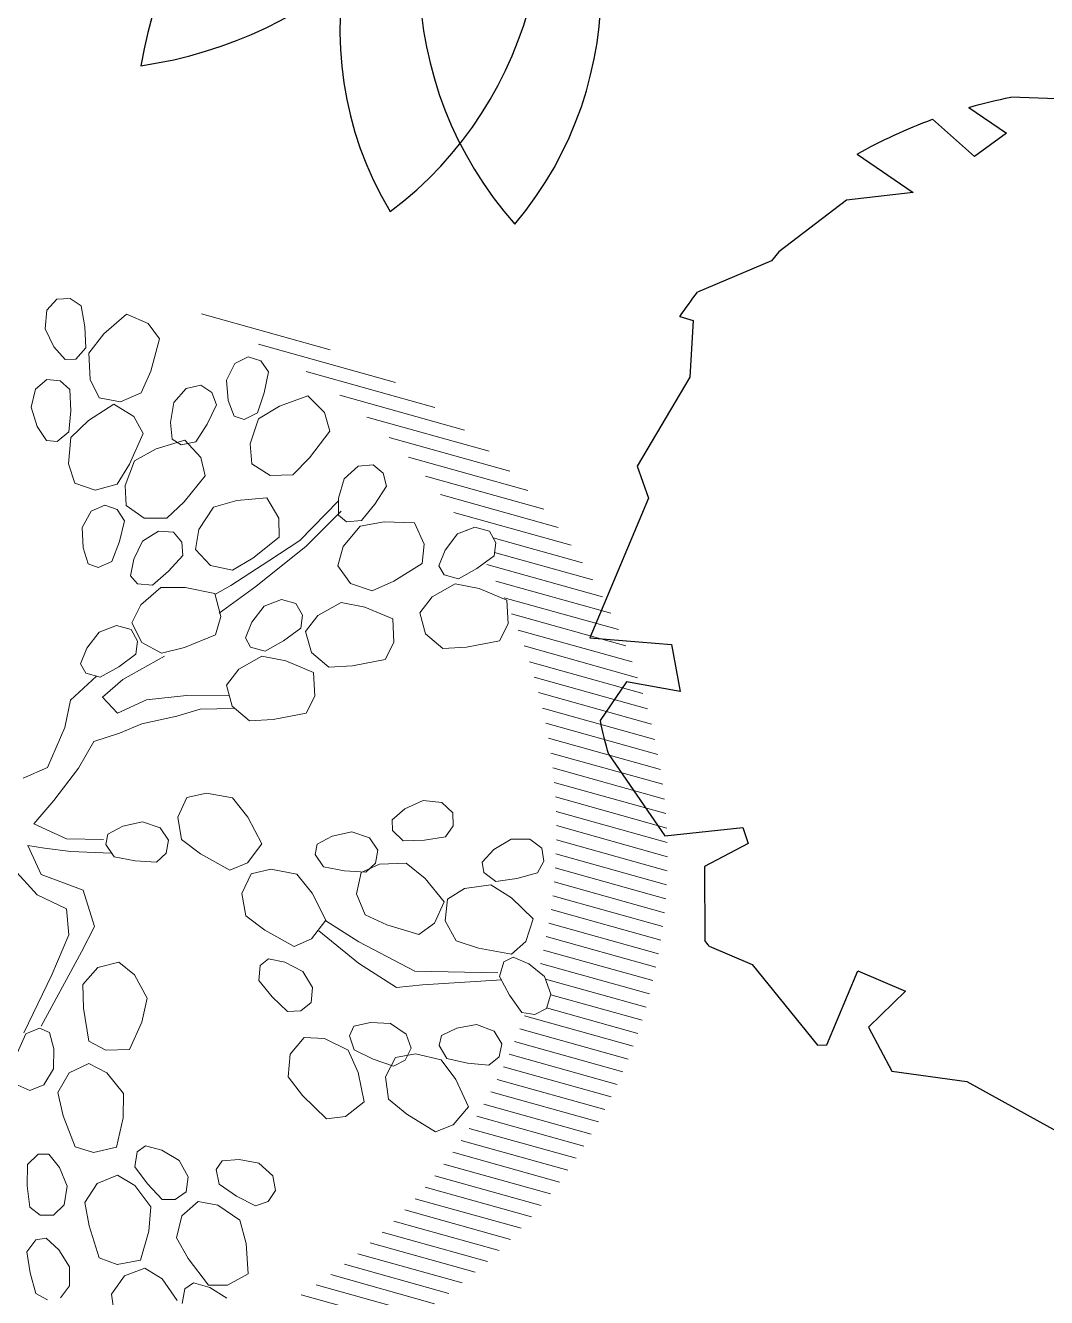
# Model space of a CAD drawing. Extents: x -809667 to 586099, y 3084146 to 3634412.
# Drawn here: x 381939.116 to 381940.495, y 3085743.41 to 3085745.129 of the extents above; entities that cross this region are included whole.
import ezdxf

# ---------------------------------------------------------------- set-up
doc = ezdxf.new("R2010")
doc.units = 0
doc.header["$LTSCALE"] = 0.5
doc.linetypes.add('CONTINOUS', pattern=[0])
doc.layers.get('0').update_dxf_attribs({"linetype": 'CONTINUOUS'})
for name, color, linetype in [('TREE', 3, 'CONTINUOUS'), ('图框', 4, 'CONTINUOUS'), ('树', 3, 'CONTINUOUS'), ('灌木', 3, 'CONTINUOUS'), ('道路', 4, 'CONTINUOUS')]:
    doc.layers.add(name, color=color, linetype=linetype)
doc.layers.add('紫薇', color=6, linetype='CONTINUOUS', lineweight=20)

# ---------------------------------------------------------------- blocks, each defined once
blk = doc.blocks.new('A$C46A015EA')
at = {"layer": '树', "color": 0, "linetype": 'Continuous'}
for centre, radius, start, end in [((1.3283, 4.0957), 1.9685, 227.56436, 31.33046), ((4.1013, 3.6261), 1.8496, 126.16905, 303.0486), ((0.7978, 3.4752), 1.9955, 251.81629, 53.749), ((3.7714, 4.1878), 2.0053, 153.43956, 313.58607), ((2.0899, 4.4107), 1.8992, 199.3601, 10.49099), ((4.6444, 2.7962), 2.0772, 109.31842, 262.8778), ((0.796, 2.5821), 1.783, 359.79096, 92.47149), ((2.8144, 4.6818), 2.1194, 188.63986, 263.62259), ((0.7622, 1.8986), 1.9389, 297.02452, 103.84892), ((1.2569, 1.36), 1.796, 310.77885, 134.4149), ((3.9565, 1.2038), 1.9441, 51.98023, 218.25708), ((3.5462, 0.8149), 2.0088, 38.87776, 198.68157), ((2.1299, 0.3263), 2.2937, 10.26666, 147.15184)]:
    blk.add_arc(centre, radius, start, end, dxfattribs=at)
blk = doc.blocks.new('*E54')
at = {"layer": 'TREE', "color": 0}
blk.add_ellipse((-2.3695, 3.5648), major_axis=(2.6955, 1.3944), ratio=1, start_param=0.518575, end_param=0.519414, dxfattribs=at)
blk = doc.blocks.new('A$C4C586FE1')
at = {"layer": 'TREE', "color": 0}
for p, q in [((1294, 2743), (1192.9, 2818.9)), ((1417.9, 2836.2), (1388.9, 2616.6)), ((1786.8, 2659.7), (1417.9, 2836.2)), ((1100.1, 2800.7), (873.4, 2660.3)), ((1261.1, 2599.4), (1294, 2743)), ((1875, 2685.7), (1786.8, 2659.7)), ((2107.7, 2532.3), (1875, 2685.7)), ((873.4, 2660.3), (885.1, 2448.8)), ((1388.9, 2616.6), (1261.1, 2599.4)), ((570, 2555.2), (514.1, 2441.5)), ((785.3, 2557.2), (585.3, 2566.4)), ((841.8, 2435.9), (785.3, 2557.2)), ((2272.6, 2551), (2260.8, 2515.8)), ((2260.8, 2515.8), (2107.7, 2532.3)), ((2410.9, 2296.6), (2336, 2500.2)), ((514.1, 2441.5), (288.4, 2275.8)), ((885.1, 2448.8), (841.8, 2435.9)), ((288.4, 2275.8), (287.5, 2250.5)), ((2434.2, 2275.2), (2410.9, 2296.6)), ((2564.8, 2085.9), (2434.2, 2275.2)), ((287.5, 2250.5), (483.5, 2157.2)), ((329.8, 2135.9), (208.1, 2079)), ((422.4, 2031.4), (329.8, 2135.9)), ((483.5, 2157.2), (422.4, 2031.4)), ((208.1, 2079), (170.6, 1878.4)), ((2577.2, 1905.4), (2564.8, 2085.9)), ((2688, 2051.3), (2577.2, 1905.4)), ((170.6, 1878.4), (15.6, 1628.2)), ((2666.2, 1735.2), (2771.9, 1843.1)), ((2724.5, 1645.7), (2666.2, 1735.2)), ((2799.1, 1743.9), (2724.5, 1645.7)), ((2787.7, 1243.8), (2821.3, 1628.8)), ((5.9, 1547.3), (197.8, 1550.3)), ((197.8, 1550.3), (173.3, 1443)), ((173.3, 1443), (0, 1424.7)), ((0, 1424.7), (27, 1278.9)), ((27, 1278.9), (66.8, 1102)), ((2631.6, 1201.9), (2787.7, 1243.8)), ((2635, 1085.7), (2631.6, 1201.9)), ((67, 987.7), (66.8, 1102)), ((2775.3, 1105.3), (2635, 1085.7)), ((2702, 977.7), (2775.3, 1105.3)), ((67, 987.7), (157.2, 906.4)), ((2642.7, 701.9), (2702, 977.7)), ((157.2, 906.4), (291.2, 931.2)), ((291.2, 931.2), (334.9, 852.4)), ((334.9, 852.4), (122.2, 842.3)), ((122.7, 841.2), (319.7, 727.5)), ((319.7, 727.5), (413.9, 564.3)), ((2274.5, 500.5), (2371.1, 598.9)), ((2371.1, 598.9), (2562.8, 580.2)), ((413.9, 564.3), (369.3, 463.8)), ((2418.9, 412.8), (2274.5, 500.5)), ((2129.9, 415.1), (2351.7, 350.2)), ((2132, 192.5), (2129.9, 415.1)), ((513.2, 326.3), (782.8, 401.8)), ((782.8, 401.8), (827.4, 368.4)), ((827.4, 368.4), (609.7, 253.1)), ((1825.7, 254.4), (1999.5, 124.4)), ((1858.7, 85.1), (1825.7, 254.4)), ((1175.5, 133.3), (821.4, 131.7)), ((1175.5, 133.3), (1301.7, 9.6)), ((1301.7, 9.6), (1413.5, 131.8)), ((1413.5, 131.8), (1432.3, 0)), ((1587.1, 58.5), (1858.7, 85.1)), ((1540.1, 5.2), (1587.1, 58.5))]:
    blk.add_line(p, q, dxfattribs=at)
at = {"layer": 'TREE', "color": 0, "extrusion": (0, 0, -1)}
for major_axis, start_param, end_param in [((1003, 1003), -1.011805, -0.945114), ((1003, 1003), -1.426629, -1.413216), ((1003, 1003), -0.139248, -0.081961), ((839.1, 1143.7), 0.475418, 0.633835), ((1003, 1003), 0.553886, 0.636541), ((1003, 1003), 4.017991, 4.075425), ((1003, 1003), 1.314933, 1.417635), ((839.5, 1143.4), 3.200433, 3.340883), ((1003, 1003), 1.573401, 1.638153), ((839.3, 1143.5), 2.942836, 3.115157), ((1003, 1003), 1.829101, 1.934165), ((1003, 1003), 2.270337, 2.346427)]:
    blk.add_ellipse((1418.5, 1418.4), major_axis=major_axis, ratio=1, start_param=start_param, end_param=end_param, dxfattribs=at)
at = {"layer": 'TREE', "color": 0, "linetype": 'Continuous'}
for start_param, end_param in [(0.01341, 3.155003), (3.155003, 6.296595)]:
    blk.add_ellipse((1466.4, 1447.2), major_axis=(19.2, 19.2), ratio=1, start_param=start_param, end_param=end_param, dxfattribs=at)
at = {"layer": 'TREE', "color": 8, "linetype": 'CONTINOUS', "extrusion": (0, 0, -1), "xscale": 467.4085850556439, "yscale": 467.4085850556439, "zscale": -467.4085850556439, "rotation": 278.9250190116231}
blk.add_blockref('*E54', (-2892.7, 65.8), dxfattribs=at)
blk = doc.blocks.new('紫薇')
at = {"color": 0}
for p, q in [((254.3, 374.8), (264, 388.8)), ((264, 388.8), (276.9, 393.2)), ((276.9, 393.2), (287.8, 387.8)), ((287.8, 387.8), (293.2, 377)), ((253.2, 356.4), (254.3, 374.8)), ((293.2, 377), (286.7, 358.6)), ((256.5, 341.3), (253.2, 356.4)), ((286.7, 358.6), (278.1, 341.3)), ((298.6, 344.6), (325.6, 350)), ((325.6, 350), (338.6, 332.8)), ((265.1, 337), (256.5, 341.3)), ((278.1, 341.3), (265.1, 337)), ((278.1, 335.9), (298.6, 344.6)), ((208.1, 318.7), (219.7, 331.2)), ((219.7, 331.2), (233.1, 333.7)), ((233.1, 333.7), (243, 326.8)), ((243, 326.8), (246.9, 315.4)), ((267.3, 314.3), (278.1, 335.9)), ((338.6, 332.8), (340.8, 315.5)), ((204.4, 300.6), (208.1, 318.7)), ((246.9, 315.4), (237.9, 298.1)), ((266.3, 295.9), (267.3, 314.3)), ((340.8, 315.5), (319.2, 293.8)), ((471.3, 230.6), (385.3, 316.6)), ((205.5, 285.2), (204.4, 300.6)), ((237.9, 298.1), (226.9, 282.2)), ((281.4, 283), (266.3, 295.9)), ((319.2, 293.8), (301.9, 280.8)), ((213.5, 279.7), (205.5, 285.2)), ((226.9, 282.2), (213.5, 279.7)), ((226.1, 276.8), (247.7, 282.5)), ((247.7, 282.5), (275.2, 284.1)), ((275.2, 284.1), (285.6, 265.2)), ((301.9, 280.8), (281.4, 283)), ((212.4, 256.9), (226.1, 276.8)), ((508.8, 175.5), (417.1, 267.1)), ((208.8, 238.9), (212.4, 256.9)), ((285.6, 265.2), (285.3, 247.7)), ((312.1, 244.3), (323.7, 258.6)), ((323.7, 258.6), (339.8, 264.3)), ((339.8, 264.3), (352.8, 260.3)), ((352.8, 260.3), (358.4, 249.6)), ((375.4, 252.7), (389.5, 262.3)), ((389.5, 262.3), (403.2, 261.7)), ((403.2, 261.7), (411.3, 252.8)), ((285.3, 247.7), (260.9, 229.4)), ((305.9, 230.1), (312.1, 244.3)), ((358.4, 249.6), (356.5, 237.6)), ((367.8, 235.9), (375.4, 252.7)), ((411.3, 252.8), (412.5, 240.7)), ((221.9, 223.9), (208.8, 238.9)), ((356.5, 237.6), (340.5, 226.5)), ((365.4, 220.7), (367.8, 235.9)), ((412.5, 240.7), (399.8, 225.9)), ((241.9, 218.9), (221.9, 223.9)), ((260.9, 229.4), (241.9, 218.9)), ((247.9, 214.3), (266.4, 229.8)), ((266.4, 229.8), (288.7, 229.6)), ((288.7, 229.6), (315.6, 223.8)), ((310.3, 221.6), (305.9, 230.1)), ((323.4, 217.5), (310.3, 221.6)), ((315.6, 223.8), (320.6, 202.8)), ((340.5, 226.5), (323.4, 217.5)), ((371.9, 213.5), (365.4, 220.7)), ((399.8, 225.9), (385.5, 212.9)), ((528.7, 137.8), (442.7, 223.9)), ((194.8, 200.1), (209.3, 209.1)), ((209.3, 209.1), (222.9, 207.9)), ((239.6, 197.9), (247.9, 214.3)), ((385.5, 212.9), (371.9, 213.5)), ((186.5, 183.7), (194.8, 200.1)), ((222.9, 207.9), (230.7, 198.7)), ((230.7, 198.7), (231.3, 186.6)), ((248.3, 180), (239.6, 197.9)), ((320.6, 202.8), (315.7, 186.1)), ((365.7, 191.6), (383.6, 207.9)), ((383.6, 207.9), (405.9, 208.5)), ((405.9, 208.5), (433, 203.9)), ((433, 203.9), (438.9, 183.1)), ((231.3, 186.6), (218.1, 172.4)), ((315.7, 186.1), (287.3, 174.9)), ((358.1, 174.8), (365.7, 191.6)), ((542.3, 106.5), (458.9, 190)), ((183.4, 168.5), (186.5, 183.7)), ((266.3, 169.8), (248.3, 180)), ((287.3, 174.9), (266.3, 169.8)), ((367.5, 157.3), (358.1, 174.8)), ((438.9, 183.1), (434.7, 166.2)), ((189.7, 161.1), (183.4, 168.5)), ((218.1, 172.4), (203.3, 159.9)), ((236.8, 162.3), (253.8, 163.3)), ((253.8, 163.3), (265.2, 155.7)), ((434.7, 166.2), (406.7, 153.8)), ((203.3, 159.9), (189.7, 161.1)), ((211.7, 140), (221.6, 151.8)), ((221.6, 151.8), (236.8, 162.3)), ((265.2, 155.7), (267.6, 143.9)), ((286.8, 146.4), (308.2, 157.6)), ((308.2, 157.6), (329.9, 152.6)), ((329.9, 152.6), (355, 141.2)), ((385.9, 147.9), (367.5, 157.3)), ((406.7, 153.8), (385.9, 147.9)), ((552.4, 78.8), (470.5, 160.7)), ((213.6, 130.5), (211.7, 140)), ((267.6, 143.9), (262.4, 133)), ((275.1, 132.1), (286.8, 146.4)), ((355, 141.2), (355.4, 119.6)), ((225, 122.9), (213.6, 130.5)), ((262.4, 133), (244, 126.8)), ((279.8, 112.7), (275.1, 132.1)), ((559.9, 53.6), (479.1, 134.4)), ((206.7, 112.4), (230.4, 117.2)), ((244, 126.8), (225, 122.9)), ((230.4, 117.2), (249.9, 106.4)), ((355.4, 119.6), (347, 104.3)), ((411.8, 108.8), (424.9, 121.7)), ((424.9, 121.7), (441.6, 125.6)), ((441.6, 125.6), (454.1, 120)), ((454.1, 120), (458.5, 108.8)), ((144.6, 102.1), (161.5, 109.3)), ((161.5, 109.3), (178.4, 106.9)), ((178.4, 106.9), (188.1, 97.2)), ((191.6, 102), (206.7, 112.4)), ((249.9, 106.4), (270.8, 88.4)), ((295.2, 99), (279.8, 112.7)), ((410.5, 106.9), (362.1, 92.4)), ((404, 95.4), (411.8, 108.8)), ((458.5, 108.8), (455.2, 97.1)), ((565.7, 30.2), (485.7, 110.1)), ((132.5, 92.4), (144.6, 102.1)), ((188.1, 97.2), (188.1, 85.1)), ((190.7, 82.1), (191.6, 102)), ((316.8, 99.4), (295.2, 99)), ((347, 104.3), (316.8, 99.4)), ((364.5, 85.1), (408, 97.2)), ((407.5, 86.4), (404, 95.4)), ((455.2, 97.1), (438, 87.9)), ((132.5, 82.7), (132.5, 92.4)), ((142.2, 73.1), (132.5, 82.7)), ((188.1, 85.1), (180.8, 75.5)), ((201.6, 64.6), (190.7, 82.1)), ((270.8, 88.4), (265.1, 67.5)), ((287.2, 87.6), (270.3, 87.6)), ((328.3, 90), (287.2, 87.6)), ((306.5, 75.5), (364.5, 85.1)), ((362.1, 92.4), (328.3, 90)), ((420, 80.9), (407.5, 86.4)), ((438, 87.9), (420, 80.9)), ((570, 8.1), (490.7, 87.5)), ((108.3, 68.2), (139.8, 75.5)), ((161.5, 73.1), (142.2, 73.1)), ((180.8, 75.5), (161.5, 73.1)), ((265.4, 70.7), (306.5, 75.5)), ((393.8, 68.2), (416.4, 76.9)), ((416.4, 76.9), (437.4, 69.5)), ((91.4, 48.9), (108.3, 68.2)), ((159.1, 61), (134.9, 56.2)), ((202.6, 61), (159.1, 61)), ((222.5, 58.9), (201.6, 64.6)), ((252.8, 55.2), (222.5, 58.9)), ((265.1, 67.5), (252.8, 55.2)), ((380.7, 55.3), (393.8, 68.2)), ((437.4, 69.5), (461, 55.4)), ((573.2, -12.7), (494.4, 66.1)), ((60, 24.8), (91.4, 48.9)), ((134.9, 56.2), (139.8, 36.8)), ((275.1, 39.3), (287.2, 48.9)), ((287.2, 48.9), (304.1, 56.2)), ((304.1, 56.2), (321, 53.7)), ((321, 53.7), (330.7, 44.1)), ((383.1, 35.6), (380.7, 55.3)), ((461, 55.4), (459, 33.9)), ((139.8, 36.8), (168.8, 34.4)), ((275.1, 29.6), (275.1, 39.3)), ((330.7, 44.1), (330.7, 32)), ((396.9, 20.2), (383.1, 35.6)), ((575.4, -32.6), (497, 45.8)), ((35.8, 27.2), (60, 24.8)), ((108.3, 24.8), (84.2, 10.3)), ((132.5, 19.9), (108.3, 24.8)), ((168.8, 34.4), (202.6, 19.9)), ((284.8, 19.9), (275.1, 29.6)), ((330.7, 32), (323.4, 22.3)), ((325.9, 17.5), (342.8, 24.8)), ((342.8, 24.8), (367, 24.8)), ((367, 24.8), (383.9, 10.3)), ((459, 33.9), (448.9, 19.6)), ((473.3, 19.9), (490.2, 27.2)), ((490.2, 27.2), (507.1, 24.8)), ((499.2, 25.9), (498.8, 26.3)), ((507.1, 24.8), (516.8, 15.1)), ((154.3, 17.5), (132.5, 19.9)), ((185.7, 7.9), (154.3, 17.5)), ((202.6, 19.9), (236.4, 0.6)), ((238.9, 10.3), (255.8, 17.5)), ((255.8, 17.5), (279.9, 17.5)), ((279.9, 17.5), (296.9, 3)), ((304.1, 19.9), (284.8, 19.9)), ((323.4, 22.3), (304.1, 19.9)), ((321, -1.8), (325.9, 17.5)), ((418.4, 18.1), (396.9, 20.2)), ((448.9, 19.6), (418.4, 18.1)), ((461.2, 10.3), (473.3, 19.9)), ((516.8, 15.1), (516.8, 3)), ((84.2, 10.3), (50.3, -4.2)), ((207.4, 3), (185.7, 7.9)), ((234, -11.5), (207.4, 3)), ((234, -9.1), (238.9, 10.3)), ((296.9, 3), (313.8, -18.7)), ((383.9, 10.3), (400.8, -11.5)), ((461.2, 0.6), (461.2, 10.3)), ((470.9, -9.1), (461.2, 0.6)), ((516.8, 3), (509.6, -6.6)), ((576.7, -51.6), (516.8, 8.3)), ((50.3, -4.2), (23.7, -13.9)), ((241.3, -28.4), (234, -9.1)), ((328.3, -21.1), (321, -1.8)), ((400.8, -11.5), (391.1, -30.8)), ((425, -18.7), (441.9, -11.5)), ((441.9, -11.5), (466.1, -11.5)), ((466.1, -11.5), (483, -26)), ((490.2, -9.1), (470.9, -9.1)), ((509.6, -6.6), (490.2, -9.1)), ((577.3, -87.5), (500, -10.2)), ((577.3, -69.9), (511.5, -4.1)), ((23.7, -13.9), (43.1, -40.5)), ((313.8, -18.7), (304.1, -38)), ((347.6, -30.8), (328.3, -21.1)), ((420.1, -38), (425, -18.7)), ((9.2, -28.4), (6.8, -57.4)), ((21.3, -38), (9.2, -28.4)), ((260.6, -38), (241.3, -28.4)), ((376.6, -40.5), (347.6, -30.8)), ((391.1, -30.8), (376.6, -40.5)), ((483, -26), (499.9, -47.7)), ((576.6, -104.5), (499.6, -27.5)), ((-5.3, -71.9), (-12.5, -40.5)), ((40.7, -52.5), (21.3, -38)), ((43.1, -40.5), (72.1, -57.4)), ((289.6, -47.7), (260.6, -38)), ((304.1, -38), (289.6, -47.7)), ((427.4, -57.4), (420.1, -38)), ((575.5, -121), (498.7, -44.3)), ((6.8, -57.4), (33.4, -88.8)), ((72.1, -71.9), (40.7, -52.5)), ((71.7, -62.6), (77.9, -55.2)), ((77.9, -55.2), (93.4, -55.6)), ((93.4, -55.6), (111, -60.9)), ((446.7, -67), (427.4, -57.4)), ((499.9, -47.7), (490.2, -67)), ((72.9, -76.2), (71.7, -62.6)), ((111, -60.9), (122.4, -73.6)), ((141.1, -73), (157.2, -61.4)), ((157.2, -61.4), (174.8, -66.7)), ((174.8, -66.7), (193.3, -82.2)), ((475.7, -76.7), (446.7, -67)), ((490.2, -67), (475.7, -76.7)), ((573.8, -137.1), (497.3, -60.6)), ((11.6, -96), (-5.3, -71.9)), ((87.7, -88.7), (72.9, -76.2)), ((122.4, -73.6), (123.6, -87.2)), ((134.2, -92.5), (141.1, -73)), ((571.7, -152.6), (495.4, -76.3)), ((33.4, -88.8), (26.1, -122.6)), ((104.1, -99.2), (87.7, -88.7)), ((123.6, -87.2), (115.8, -96.5)), ((142.8, -112.3), (134.2, -92.5)), ((193.3, -82.2), (197, -104.2)), ((569.1, -167.7), (493.1, -91.7)), ((2, -117.8), (11.6, -96)), ((115.8, -96.5), (104.1, -99.2)), ((197, -104.2), (196, -131.7)), ((158.8, -138.4), (142.8, -112.3)), ((566.2, -182.5), (490.3, -106.6)), ((-29.4, -141.9), (2, -117.8)), ((26.1, -122.6), (4.4, -137.1)), ((562.9, -196.8), (487.2, -121.1)), ((4.4, -137.1), (-60.9, -178.1)), ((176.1, -140.3), (158.8, -138.4)), ((196, -131.7), (176.1, -140.3)), ((559.2, -210.9), (483.7, -135.3)), ((-77.8, -175.7), (-29.4, -141.9)), ((158, -162.4), (174.1, -150.7)), ((174.1, -150.7), (191.7, -156)), ((555.2, -224.5), (479.8, -149.2)), ((-9.2, -163.5), (10.3, -156.7)), ((10.3, -156.7), (29.5, -162)), ((29.5, -162), (36.3, -179.1)), ((151.1, -181.9), (158, -162.4)), ((191.7, -156), (210.2, -171.6)), ((233.6, -164.1), (239.8, -156.7)), ((239.8, -156.7), (255.3, -157)), ((255.3, -157), (272.9, -162.3)), ((272.9, -162.3), (284.3, -175.1)), ((-19.3, -182.6), (-9.2, -163.5)), ((210.2, -171.6), (213.9, -193.6)), ((234.8, -177.7), (233.6, -164.1)), ((305.8, -179.5), (310.3, -170.9)), ((310.3, -170.9), (325.4, -168)), ((325.4, -168), (343.8, -169.4)), ((343.8, -169.4), (357.7, -179.4)), ((550.9, -237.9), (475.7, -162.7)), ((-92, -188.9), (-76.6, -177.2)), ((-76.6, -177.2), (-63.1, -179.1)), ((-63.1, -179.1), (-57.2, -186.8)), ((-29.7, -211.3), (-19.3, -182.6)), ((36.3, -179.1), (35.7, -203.3)), ((159.7, -201.7), (151.1, -181.9)), ((249.6, -190.1), (234.8, -177.7)), ((284.3, -175.1), (285.5, -188.7)), ((309.8, -192.5), (305.8, -179.5)), ((357.7, -179.4), (361.7, -192.5)), ((546.3, -250.9), (471.2, -175.9)), ((-57.2, -186.8), (-61, -201.8)), ((213.9, -193.6), (212.9, -221.1)), ((266, -200.7), (249.6, -190.1)), ((285.5, -188.7), (277.8, -197.9)), ((327, -201.5), (309.8, -192.5)), ((361.7, -192.5), (356.1, -203.1)), ((541.3, -263.7), (466.4, -188.8)), ((-61, -201.8), (-70.2, -217.7)), ((35.7, -203.3), (20.8, -219.9)), ((175.7, -227.8), (159.7, -201.7)), ((249, -213.9), (262.3, -199)), ((262.3, -199), (280.6, -200.5)), ((277.8, -197.9), (266, -200.7)), ((280.6, -200.5), (302, -211.7)), ((345.2, -208.3), (327, -201.5)), ((356.1, -203.1), (345.2, -208.3)), ((536.1, -276.2), (461.3, -201.4)), ((-98.6, -224.2), (-105.9, -214.5)), ((-70.2, -217.7), (-85.1, -226)), ((-20.4, -226.1), (-29.7, -211.3)), ((20.8, -219.9), (-1.3, -236.2)), ((246.4, -234.4), (249, -213.9)), ((302, -211.7), (310.3, -232.4)), ((530.6, -288.4), (456, -213.7)), ((-85.1, -226), (-98.6, -224.2)), ((-77.4, -238.3), (-59.6, -227.8)), ((-59.6, -227.8), (-39.8, -229.2)), ((-39.8, -229.2), (-29.7, -244.6)), ((-1.3, -236.2), (-20.4, -226.1)), ((132.4, -239), (140.2, -227.8)), ((140.2, -227.8), (149.8, -226.1)), ((149.8, -226.1), (161.4, -236.3)), ((193, -229.7), (175.7, -227.8)), ((212.9, -221.1), (193, -229.7)), ((219.5, -269.9), (202.6, -226.4)), ((212.3, -221.6), (229.2, -253)), ((524.9, -300.3), (450.4, -225.8)), ((-83.6, -259.1), (-77.4, -238.3)), ((135.8, -258), (132.4, -239)), ((161.4, -236.3), (171.4, -251.7)), ((259.1, -251.9), (246.4, -234.4)), ((310.3, -232.4), (315.1, -259.5)), ((363.1, -244.8), (377.9, -240.2)), ((377.9, -240.2), (396.3, -239.5)), ((396.3, -239.5), (411.2, -247.9)), ((518.9, -312), (444.5, -237.6)), ((-29.7, -244.6), (-25.5, -268.4)), ((171.4, -251.7), (172, -268.8)), ((229.2, -253), (260.6, -301.3)), ((280.3, -274), (259.1, -251.9)), ((359.6, -253.8), (363.1, -244.8)), ((365.2, -266.3), (359.6, -253.8)), ((411.2, -247.9), (416.7, -260.4)), ((512.6, -323.4), (438.4, -249.1)), ((-88.1, -289.3), (-83.6, -259.1)), ((141.5, -276.6), (135.8, -258)), ((315.1, -259.5), (297.6, -272.1)), ((307.4, -275), (318.8, -258.8)), ((318.8, -258.8), (337.2, -258.1)), ((337.2, -258.1), (359.8, -266.8)), ((359.8, -266.8), (370.3, -286.5)), ((383.2, -273.3), (365.2, -266.3)), ((416.7, -260.4), (412.3, -271.7)), ((506.1, -334.6), (432, -260.4)), ((-133.7, -282.1), (-120.5, -278.5)), ((-120.5, -278.5), (-112.1, -283.4)), ((-25.5, -268.4), (-36.8, -287.6)), ((152.3, -282.1), (141.5, -276.6)), ((172, -268.8), (164.2, -280)), ((238.9, -306.2), (219.5, -269.9)), ((297.6, -272.1), (280.3, -274)), ((307.1, -295.7), (307.4, -275)), ((402.1, -278.1), (383.2, -273.3)), ((412.3, -271.7), (402.1, -278.1)), ((499.4, -345.5), (425.3, -271.4)), ((-143.4, -298.8), (-133.7, -282.1)), ((-112.1, -283.4), (-109.8, -298.7)), ((-76, -301.9), (-88.1, -289.3)), ((-36.8, -287.6), (-55.3, -308.1)), ((164.2, -280), (152.3, -282.1)), ((370.3, -286.5), (378.2, -312.8)), ((492.4, -356.2), (418.5, -282.2)), ((-151, -316.8), (-143.4, -298.8)), ((-109.8, -298.7), (-112, -316.9)), ((260.6, -301.3), (325.9, -340)), ((321.7, -311.7), (307.1, -295.7)), ((485.2, -366.6), (411.4, -292.8)), ((-55.3, -308.1), (-76, -301.9)), ((112.7, -328.7), (124.5, -311.7)), ((124.5, -311.7), (143.2, -304.7)), ((143.2, -304.7), (158.7, -314.5)), ((260.6, -315.8), (238.9, -306.2)), ((345.2, -331.1), (321.7, -311.7)), ((378.2, -312.8), (362.2, -327.4)), ((470, -386.9), (396.5, -313.3)), ((477.7, -376.9), (404, -303.2)), ((-146.2, -327.9), (-151, -316.8)), ((-112, -316.9), (-122.6, -330.4)), ((-49.5, -331.8), (-41, -321)), ((-41, -321), (-31.4, -319.9)), ((-31.4, -319.9), (-20.4, -330.7)), ((158.7, -314.5), (172.5, -334.4)), ((177.2, -337), (179.7, -323.6)), ((179.7, -323.6), (187.6, -318.1)), ((187.6, -318.1), (202.4, -322.5)), ((202.4, -322.5), (218, -332.3)), ((325.9, -347.2), (260.6, -315.8)), ((462.1, -396.6), (388.7, -323.1)), ((-135.8, -333.9), (-146.2, -327.9)), ((-122.6, -330.4), (-135.8, -333.9)), ((-105.1, -337.9), (-86.8, -328.4)), ((-86.8, -328.4), (-67, -330.8)), ((-67, -330.8), (-57.8, -346.8)), ((-47.1, -351), (-49.5, -331.8)), ((-20.4, -330.7), (-11.2, -346.6)), ((115.8, -350.1), (112.7, -328.7)), ((172.5, -334.4), (170.2, -356.6)), ((218, -332.3), (225.6, -347.6)), ((325.7, -343.5), (335.6, -334)), ((335.6, -334), (345.2, -334.3)), ((362.2, -327.4), (345.2, -331.1)), ((345.2, -334.3), (354.6, -346.6)), ((454, -406.2), (380.6, -332.8)), ((-173.3, -351.3), (-160.8, -345.7)), ((-160.8, -345.7), (-151.8, -349.1)), ((-112.3, -358.3), (-105.1, -337.9)), ((-57.8, -346.8), (-54.8, -370.8)), ((-11.2, -346.6), (-11.5, -363.7)), ((188.2, -352.9), (177.2, -337)), ((225.6, -347.6), (223.2, -361.1)), ((325.2, -362.8), (325.7, -343.5)), ((354.6, -346.6), (361.4, -363.7)), ((445.7, -415.5), (372.4, -342.2)), ((-180.1, -369.4), (-173.3, -351.3)), ((-151.8, -349.1), (-147, -363.8)), ((-118.4, -388.2), (-112.3, -358.3)), ((-42.4, -369.9), (-47.1, -351)), ((124.3, -379.4), (115.8, -350.1)), ((170.2, -356.6), (161.9, -382.8)), ((201.2, -367.5), (188.2, -352.9)), ((437.1, -424.6), (363.9, -351.5)), ((-184.7, -388.3), (-180.1, -369.4)), ((-147, -363.8), (-146.3, -382.2)), ((-54.8, -370.8), (-67.2, -389.3)), ((-31.9, -375.9), (-42.4, -369.9)), ((-11.5, -363.7), (-19.9, -374.5)), ((9.7, -383.3), (14, -370.3)), ((14, -370.3), (22.7, -366)), ((22.7, -366), (36.7, -372.6)), ((190.2, -372.4), (206.8, -361.4)), ((213.2, -367.9), (201.2, -367.5)), ((206.8, -361.4), (224.2, -367.4)), ((223.2, -361.1), (213.2, -367.9)), ((224.2, -367.4), (242, -383.7)), ((246.6, -371.5), (253.1, -364.4)), ((253.1, -364.4), (268.5, -365.4)), ((268.5, -365.4), (285.9, -371.4)), ((285.9, -371.4), (296.8, -384.6)), ((327.1, -382.2), (325.2, -362.8)), ((361.4, -363.7), (358.6, -380.5)), ((428.3, -433.5), (361, -366.2)), ((-146.3, -382.2), (-154.5, -397.2)), ((-19.9, -374.5), (-31.9, -375.9)), ((36.7, -372.6), (50.8, -384.5)), ((140.5, -385.9), (124.3, -379.4)), ((161.9, -382.8), (140.5, -385.9)), ((182.5, -391.6), (190.2, -372.4)), ((247.2, -385.2), (246.6, -371.5)), ((336.6, -389.7), (327.1, -382.2)), ((358.6, -380.5), (348.7, -390)), ((419.3, -442.2), (358.1, -381)), ((-178.3, -398.5), (-184.7, -388.3)), ((-107.1, -401.5), (-118.4, -388.2)), ((-67.2, -389.3), (-86.7, -408.7)), ((-48.1, -407), (-34, -391.9)), ((-34, -391.9), (-14.6, -387.6)), ((-14.6, -387.6), (-0.5, -399.5)), ((18.3, -400.6), (9.7, -383.3)), ((50.8, -384.5), (56.1, -400.7)), ((190.3, -411.7), (182.5, -391.6)), ((242, -383.7), (244.8, -405.8)), ((261.5, -398.2), (247.2, -385.2)), ((296.8, -384.6), (297.4, -398.2)), ((390.9, -466.8), (318.3, -394.2)), ((400.6, -458.8), (327.9, -386.1)), ((348.7, -390), (336.6, -389.7)), ((410, -450.6), (349, -389.6)), ((-154.5, -397.2), (-167, -402.8)), ((-86.7, -408.7), (-107.1, -401.5)), ((-0.5, -399.5), (10.2, -421.1)), ((29.1, -416.8), (18.3, -400.6)), ((56.1, -400.7), (51.8, -413.7)), ((244.8, -405.8), (242.6, -433.3)), ((277.4, -409.4), (261.5, -398.2)), ((297.4, -398.2), (289.3, -407.2)), ((381, -474.6), (308.5, -402.1)), ((-125, -422.8), (-106.5, -413.8)), ((-106.5, -413.8), (-86.8, -416.9)), ((-86.8, -416.9), (-78, -433.1)), ((-48.1, -428.6), (-48.1, -407)), ((41, -419), (29.1, -416.8)), ((51.8, -413.7), (41, -419)), ((205.2, -438.4), (190.3, -411.7)), ((289.3, -407.2), (277.4, -409.4)), ((360.5, -489.4), (288.2, -417.2)), ((370.9, -482.1), (298.5, -409.7)), ((-132.9, -443), (-125, -422.8)), ((-43.8, -458.8), (-48.1, -428.6)), ((10.2, -421.1), (4.8, -442.7)), ((349.9, -496.5), (277.7, -424.4)), ((-78, -433.1), (-75.8, -457.1)), ((222.4, -441), (205.2, -438.4)), ((242.6, -433.3), (222.4, -441)), ((328, -510), (256.1, -438)), ((339.1, -503.4), (267, -431.3)), ((-72.9, -461.7), (-64.2, -451.2)), ((-64.2, -451.2), (-54.6, -450.3)), ((-54.6, -450.3), (-43.8, -461.4)), ((4.8, -442.7), (-7.1, -467.6)), ((305.1, -522.4), (233.4, -450.8)), ((316.7, -516.3), (244.9, -444.5)), ((-28.7, -467.5), (-43.8, -458.8)), ((-43.8, -461.4), (-35.1, -477.6)), ((281.2, -533.9), (209.8, -462.5)), ((293.3, -528.3), (221.7, -456.7)), ((-7.1, -467.6), (-28.7, -467.5)), ((256.2, -544.2), (185, -473.1)), ((268.8, -539.2), (197.5, -467.9)), ((216.5, -557.6), (145.8, -486.9)), ((230, -553.4), (159.2, -482.6)), ((243.3, -549), (172.3, -478)), ((173.8, -567.9), (103.6, -497.7)), ((188.4, -564.8), (118, -494.5)), ((202.6, -561.4), (132.1, -490.8)), ((94.5, -577), (25.4, -507.9)), ((111.3, -576.2), (42, -506.8)), ((127.6, -574.8), (58.1, -505.2)), ((143.5, -572.9), (73.7, -503.1)), ((158.8, -570.6), (88.8, -500.6))]:
    blk.add_line(p, q, dxfattribs=at)

msp = doc.modelspace()

# ---------------------------------------------------------------- linework, layer by layer
at = {"layer": '道路', "linetype": 'Continuous'}
for points, knots in [([(381936.4125, 3085752.4815), (381936.4441, 3085752.1813), (381936.4753, 3085751.8838), (381936.5794, 3085751.0093), (381936.663, 3085750.45), (381936.8797, 3085749.5559), (381936.9964, 3085749.1997), (381937.2916, 3085748.5663), (381937.4699, 3085748.2911), (381937.8171, 3085747.9218), (381937.9606, 3085747.8004), (381938.3014, 3085747.5639), (381938.495, 3085747.4514), (381939.1152, 3085747.126), (381939.5856, 3085746.923), (381940.3373, 3085746.5411), (381940.6194, 3085746.3845), (381941.1027, 3085746.0503), (381941.3096, 3085745.8798), (381941.676, 3085745.5079), (381941.8384, 3085745.3071), (381942.4008, 3085744.4837), (381942.6682, 3085743.788), (381943.0709, 3085742.3523), (381943.2062, 3085741.6087), (381943.4743, 3085740.1696), (381943.6075, 3085739.4741), (381943.8984, 3085738.4979), (381944.0241, 3085738.1638), (381944.3428, 3085737.5364), (381944.5424, 3085737.2596), (381945.0347, 3085736.7646), (381945.3243, 3085736.5491), (381946.2912, 3085735.9973), (381947.0819, 3085735.7343), (381948.854, 3085735.343), (381949.8331, 3085735.2135), (381951.1158, 3085735.0675), (381951.3933, 3085735.0372), (381951.6718, 3085735.0069), (381951.6759, 3085735.0064), (381951.68, 3085735.006), (381951.6841, 3085735.0055), (381952.341, 3085734.9338), (381952.9979, 3085734.8621), (381953.6548, 3085734.7905)], [0, 0, 0, 0, 0.809904, 0.809904, 2.429711, 2.429711, 3.66837, 3.66837, 4.926642, 4.926642, 5.673722, 5.673722, 6.420801, 6.420801, 7.887995, 7.887995, 8.767827, 8.767827, 9.468061, 9.468061, 10.168296, 10.168296, 12.19742, 12.19742, 14.226544, 14.226544, 16.255668, 16.255668, 17.461197, 17.461197, 18.836307, 18.836307, 20.211417, 20.211417, 22.844117, 22.844117, 25.476818, 25.476818, 26.19649, 26.19649, 26.19649, 26.207121, 26.207121, 26.207121, 27.904975, 27.904975, 27.904975, 27.904975]), ([(381935.8158, 3085752.4188), (381936.0198, 3085750.4763), (381936.3758, 3085747.0865), (381943.2756, 3085745.5214), (381941.8374, 3085735.4764), (381948.434, 3085734.7566), (381951.6067, 3085734.4104), (381951.6067, 3085734.4104), (381951.6067, 3085734.4104), (381951.6067, 3085734.4104), (381952.2783, 3085734.3371), (381952.95, 3085734.2638), (381953.6216, 3085734.1905)], [0, 0, 0, 0, 5.241042, 9.145642, 17.995634, 26.196498, 26.196498, 26.196498, 26.196498, 26.196498, 26.196498, 27.932578, 27.932578, 27.932578, 27.932578]), ([(381933.6118, 3085751.443), (381934.9128, 3085749.9861), (381937.1831, 3085747.4439), (381933.7037, 3085741.2835), (381942.1073, 3085735.5959), (381938.2059, 3085730.2283), (381936.3295, 3085727.6466), (381936.3295, 3085727.6466), (381936.3295, 3085727.6466), (381936.3295, 3085727.6466), (381935.6723, 3085726.7425), (381935.0152, 3085725.8383), (381934.358, 3085724.9342)], [0, 0, 0, 0, 5.241042, 9.145642, 17.995634, 26.196498, 26.196498, 26.196498, 26.196498, 26.196498, 26.196498, 29.068606, 29.068606, 29.068606, 29.068606])]:
    msp.add_open_spline(points, degree=3, knots=knots, dxfattribs=at)

# ---------------------------------------------------------------- block references
at = {"layer": '图框', "color": 8, "xscale": 0.0005, "yscale": 0.0005, "zscale": 0.0005, "rotation": 92.80541082498242}
msp.add_blockref('A$C4C586FE1', (381941.3296, 3085743.6626), dxfattribs=at)
at = {"layer": '灌木', "color": 8, "xscale": 0.2560000000000001, "yscale": 0.2560000000000001, "zscale": 0.2560000000000001, "rotation": 268.002463306846}
msp.add_blockref('A$C46A015EA', (381939.1235, 3085746.2031), dxfattribs=at)
at = {"layer": '紫薇', "color": 8, "xscale": 0.00148055020779717, "yscale": 0.00148055020779717, "zscale": 0.00148055020779717, "rotation": 29.3674748453732}
msp.add_blockref('紫薇', (381939.087, 3085744.0505), dxfattribs=at)

doc.saveas('drawing.dxf')
